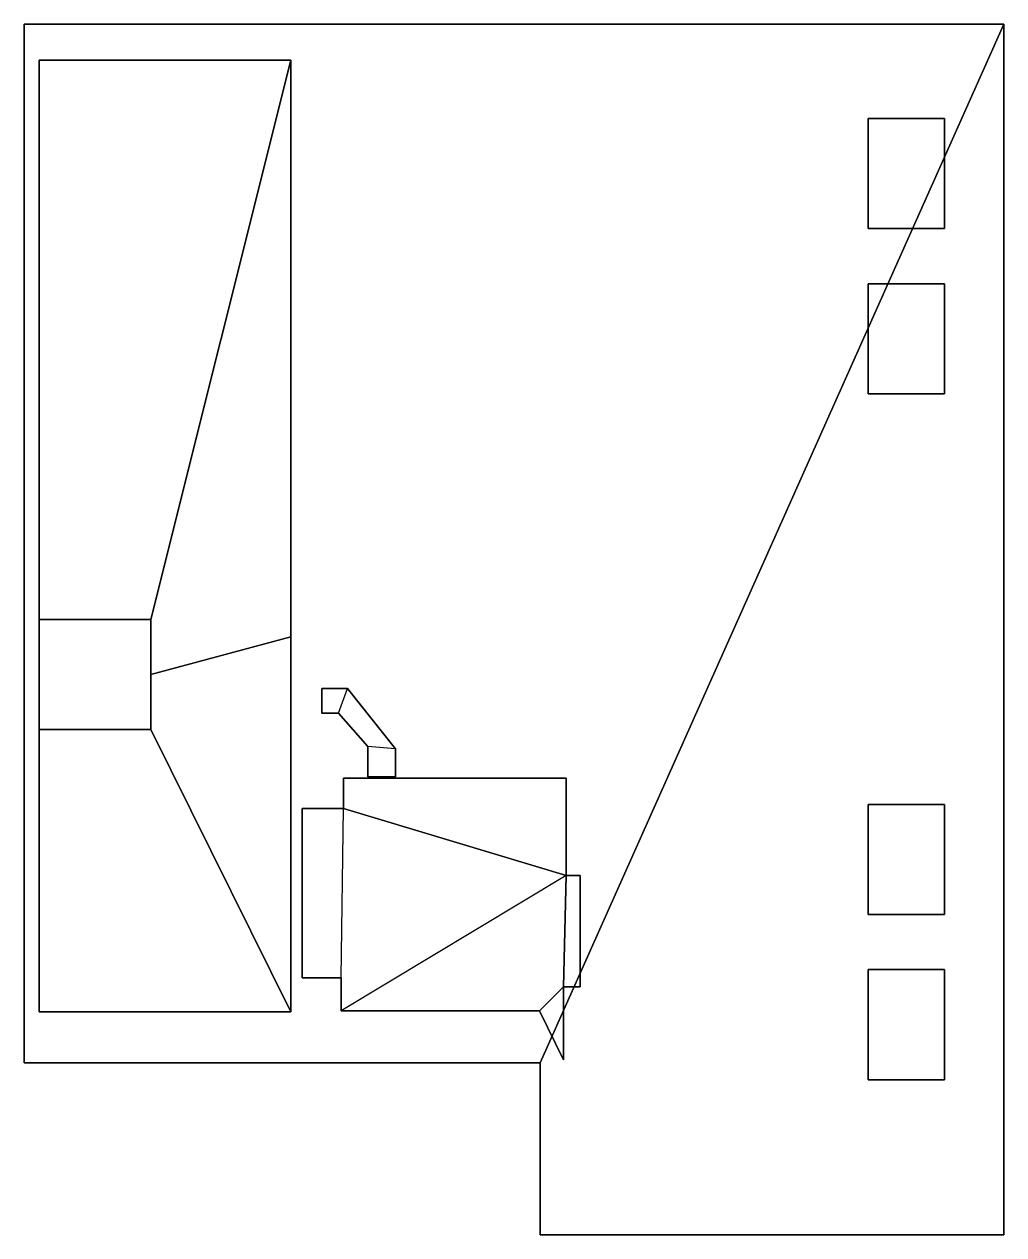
# Model space of a CAD drawing. Header units: inches. Extents: x 0 to 220, y -59 to 0.
# Drawn here: x 172.2 to 219.7, y -58.8 to 0 of the extents above.
import ezdxf

# ---------------------------------------------------------------- set-up
doc = ezdxf.new("R2010")
doc.units = ezdxf.units.IN
doc.header["$MEASUREMENT"] = 0
doc.layers.add('ACESSORIOS', color=254, linetype='CONTINUOUS')
doc.layers.add('ES', color=251, linetype='CONTINUOUS')

msp = doc.modelspace()

# ---------------------------------------------------------------- linework, layer by layer
at = {"layer": 'ACESSORIOS'}
for points in [[(197.238, -50.409, 0.753), (172.215, -50.409, 0.753), (172.215, 0, 0.753), (219.723, 0, 0.753)], [(197.238, -50.409), (172.215, -50.409), (172.215, 0), (219.723, 0)], [(172.215, -50.409, 0.753), (172.215, 0, 0.753), (172.215, 0), (172.215, -50.409)], [(172.215, 0), (219.723, 0), (219.723, 0, 0.753), (172.215, 0, 0.753)], [(197.238, -50.409, 0.753), (219.723, 0, 0.753), (219.723, -58.75, 0.753), (197.238, -58.75, 0.753)], [(197.238, -50.409), (219.723, 0), (219.723, -58.75), (197.238, -58.75)], [(219.723, -58.75), (219.723, 0), (219.723, 0, 0.753), (219.723, -58.75, 0.753)], [(213.148, -9.918, 2.259), (213.148, -4.578, 2.259), (213.148, -4.578, 0.753), (213.148, -9.918, 0.753)], [(213.148, -4.578, 0.753), (216.845, -4.578, 0.753), (216.845, -4.578, 2.259), (213.148, -4.578, 2.259)], [(216.845, -9.918, 2.259), (216.845, -4.578, 2.259), (213.148, -4.578, 2.259), (213.148, -9.918, 2.259)], [(213.148, -9.918, 0.753), (216.845, -9.918, 0.753), (216.845, -4.578, 0.753), (213.148, -4.578, 0.753)], [(216.845, -9.918, 2.259), (216.845, -4.578, 2.259), (216.845, -4.578, 0.753), (216.845, -9.918, 0.753)], [(216.845, -9.918, 0.753), (213.148, -9.918, 0.753), (213.148, -9.918, 2.259), (216.845, -9.918, 2.259)], [(213.148, -17.933, 2.259), (213.148, -12.592, 2.259), (213.148, -12.592, 0.753), (213.148, -17.933, 0.753)], [(213.148, -12.592, 0.753), (216.845, -12.592, 0.753), (216.845, -12.592, 2.259), (213.148, -12.592, 2.259)], [(213.148, -12.592, 2.259), (216.845, -12.592, 2.259), (216.845, -17.933, 2.259), (213.148, -17.933, 2.259)], [(213.148, -17.933, 0.753), (216.845, -17.933, 0.753), (216.845, -12.592, 0.753), (213.148, -12.592, 0.753)], [(216.845, -17.933, 2.259), (216.845, -12.592, 2.259), (216.845, -12.592, 0.753), (216.845, -17.933, 0.753)], [(216.845, -17.933, 0.753), (213.148, -17.933, 0.753), (213.148, -17.933, 2.259), (216.845, -17.933, 2.259)], [(186.657, -32.24, 17.133), (186.657, -32.24, 0.753), (186.657, -33.439, 0.753), (186.657, -33.439, 17.133)], [(186.657, -32.24, 0.753), (187.888, -32.24, 0.753), (187.888, -32.24, 17.133), (186.657, -32.24, 17.133)], [(187.459, -33.439, 0.753), (187.888, -32.24, 0.753), (186.657, -32.24, 0.753), (186.657, -33.439, 0.753)], [(187.459, -33.439, 17.133), (187.888, -32.24, 17.133), (186.657, -32.24, 17.133), (186.657, -33.439, 17.133)], [(187.459, -33.439, 0.753), (187.888, -32.24, 0.753), (190.216, -35.164, 0.753), (188.883, -35.053, 0.753)], [(187.459, -33.439, 17.133), (187.888, -32.24, 17.133), (190.216, -35.164, 17.133), (188.883, -35.053, 17.133)], [(187.888, -32.24, 17.133), (190.216, -35.164, 17.133), (190.216, -35.164, 0.753), (187.888, -32.24, 0.753)], [(186.657, -33.439, 17.133), (187.459, -33.439, 17.133), (187.459, -33.439, 0.753), (186.657, -33.439, 0.753)], [(187.459, -33.439, 0.753), (188.883, -35.053, 0.753), (188.883, -35.053, 17.133), (187.459, -33.439, 17.133)], [(188.883, -35.053, 17.133), (188.883, -35.053, 0.753), (188.883, -36.526, 0.753), (188.883, -36.526, 17.133)], [(190.216, -36.526, 0.753), (190.216, -35.164, 0.753), (188.883, -35.053, 0.753), (188.883, -36.526, 0.753)], [(190.216, -36.526, 17.133), (190.216, -35.164, 17.133), (188.883, -35.053, 17.133), (188.883, -36.526, 17.133)], [(190.216, -35.164, 17.133), (190.216, -35.164, 0.753), (190.216, -36.526, 0.753), (190.216, -36.526, 17.133)], [(190.216, -36.526, 17.133), (188.883, -36.526, 17.133), (188.883, -36.526, 0.753), (190.216, -36.526, 0.753)], [(216.845, -43.208, 2.259), (216.845, -37.867, 2.259), (213.148, -37.867, 2.259), (213.148, -43.208, 2.259)], [(216.845, -43.208, 0.753), (216.845, -37.867, 0.753), (213.148, -37.867, 0.753), (213.148, -43.208, 0.753)], [(213.148, -43.208, 2.259), (213.148, -37.867, 2.259), (213.148, -37.867, 0.753), (213.148, -43.208, 0.753)], [(213.148, -37.867, 0.753), (216.845, -37.867, 0.753), (216.845, -37.867, 2.259), (213.148, -37.867, 2.259)], [(216.845, -43.208, 2.259), (216.845, -37.867, 2.259), (216.845, -37.867, 0.753), (216.845, -43.208, 0.753)], [(216.845, -43.208, 0.753), (213.148, -43.208, 0.753), (213.148, -43.208, 2.259), (216.845, -43.208, 2.259)], [(216.845, -51.222, 2.259), (216.845, -45.881, 2.259), (213.148, -45.881, 2.259), (213.148, -51.222, 2.259)], [(216.845, -51.222, 0.753), (216.845, -45.881, 0.753), (213.148, -45.881, 0.753), (213.148, -51.222, 0.753)], [(213.148, -51.222, 2.259), (213.148, -45.881, 2.259), (213.148, -45.881, 0.753), (213.148, -51.222, 0.753)], [(213.148, -45.881, 0.753), (216.845, -45.881, 0.753), (216.845, -45.881, 2.259), (213.148, -45.881, 2.259)], [(216.845, -51.222, 2.259), (216.845, -45.881, 2.259), (216.845, -45.881, 0.753), (216.845, -51.222, 0.753)], [(197.238, -50.409), (172.215, -50.409), (172.215, -50.409, 0.753), (197.238, -50.409, 0.753)], [(197.238, -50.409), (197.238, -50.409, 0.753), (197.238, -58.75, 0.753), (197.238, -58.75)], [(216.845, -51.222, 0.753), (213.148, -51.222, 0.753), (213.148, -51.222, 2.259), (216.845, -51.222, 2.259)], [(197.238, -58.75), (219.723, -58.75), (219.723, -58.75, 0.753), (197.238, -58.75, 0.753)]]:
    msp.add_3dface(points, dxfattribs=at)
at = {"layer": 'ES'}
for p, q in [((172.942, -34.228, 0.753), (178.359, -34.228, 0.753)), ((198.497, -36.585, 0.753), (187.704, -36.585, 0.753)), ((198.497, -41.315, 0.753), (198.497, -36.585, 0.753))]:
    msp.add_line(p, q, dxfattribs=at)
for points in [[(185.145, -47.938, 17.133), (185.145, -1.744, 17.133), (172.942, -1.744, 17.133), (172.942, -47.938, 17.133)], [(172.942, -28.887, 17.133), (172.942, -1.744, 17.133), (172.942, -1.744, 0.753), (172.942, -28.887, 0.753)], [(185.145, -1.744, 17.133), (185.145, -1.744, 0.753), (172.942, -1.744, 0.753), (172.942, -1.744, 17.133)], [(172.942, -28.887, 0.753), (178.359, -28.887, 0.753), (185.145, -1.744, 0.753), (172.942, -1.744, 0.753)], [(178.359, -31.557, 0.753), (185.145, -29.736, 0.753), (185.145, -1.744, 0.753), (178.359, -28.887, 0.753)], [(185.145, -47.938, 0.753), (185.145, -1.744, 0.753), (185.145, -1.744, 17.133), (185.145, -47.938, 17.133)], [(172.942, -34.228, 9.288), (172.942, -34.228, 17.133), (172.942, -28.887, 17.133), (172.942, -28.887, 9.288)], [(172.942, -28.887, 0.753), (178.359, -28.887, 0.753), (178.359, -28.887, 9.288), (172.942, -28.887, 9.288)], [(172.942, -34.228, 9.288), (178.359, -34.228, 9.288), (178.359, -28.887, 9.288), (172.942, -28.887, 9.288)], [(178.359, -34.228, 0.753), (178.359, -28.887, 0.753), (178.359, -28.887, 9.288), (178.359, -34.228, 9.288)], [(178.359, -31.557, 0.753), (178.359, -34.228, 0.753), (185.145, -47.938, 0.753), (185.145, -29.736, 0.753)], [(172.942, -47.938, 17.133), (172.942, -34.228, 17.133), (172.942, -34.228, 0.753), (172.942, -47.938, 0.753)], [(172.942, -34.228, 0.753), (178.359, -34.228, 0.753), (178.359, -34.228, 9.288), (172.942, -34.228, 9.288)], [(172.942, -34.228, 0.753), (172.942, -47.938, 0.753), (185.145, -47.938, 0.753), (178.359, -34.228, 0.753)], [(187.704, -38.056, 17.133), (187.704, -38.056, 0.753), (187.704, -36.585, 0.753), (187.704, -36.585, 17.133)], [(198.497, -36.585, 17.133), (187.704, -36.585, 17.133), (187.704, -36.585, 0.753), (198.497, -36.585, 0.753)], [(187.704, -38.056, 17.133), (187.704, -36.585, 17.133), (198.497, -36.585, 17.133), (198.497, -41.315, 17.133)], [(187.704, -38.056, 0.753), (187.704, -36.585, 0.753), (198.497, -36.585, 0.753), (198.497, -41.315, 0.753)], [(198.497, -41.315, 0.753), (198.497, -36.585, 0.753), (198.497, -36.585, 17.133), (198.497, -41.315, 17.133)], [(187.704, -38.056, 17.133), (185.701, -38.056, 17.133), (185.701, -38.056, 0.753), (187.704, -38.056, 0.753)], [(185.701, -38.056, 0.753), (185.701, -46.274, 0.753), (185.701, -46.274, 17.133), (185.701, -38.056, 17.133)], [(187.704, -38.056, 17.133), (185.701, -38.056, 17.133), (185.701, -46.274, 17.133), (187.582, -46.274, 17.133)], [(187.704, -38.056, 0.753), (185.701, -38.056, 0.753), (185.701, -46.274, 0.753), (187.582, -46.274, 0.753)], [(187.582, -47.88, 17.133), (187.582, -46.274, 17.133), (187.704, -38.056, 17.133), (198.497, -41.315, 17.133)], [(187.582, -47.88, 0.753), (187.582, -46.274, 0.753), (187.704, -38.056, 0.753), (198.497, -41.315, 0.753)], [(187.582, -47.88, 17.133), (197.207, -47.88, 17.133), (198.377, -46.709, 17.133), (198.497, -41.315, 17.133)], [(187.582, -47.88, 0.753), (197.207, -47.88, 0.753), (198.377, -46.709, 0.753), (198.497, -41.315, 0.753)], [(198.377, -46.709, 17.133), (199.185, -46.709, 17.133), (199.185, -41.315, 17.133), (198.497, -41.315, 17.133)], [(198.377, -46.709, 0.753), (199.185, -46.709, 0.753), (199.185, -41.315, 0.753), (198.497, -41.315, 0.753)], [(199.185, -41.315, 17.133), (198.497, -41.315, 17.133), (198.497, -41.315, 0.753), (199.185, -41.315, 0.753)], [(199.185, -46.709, 17.133), (199.185, -46.709, 0.753), (199.185, -41.315, 0.753), (199.185, -41.315, 17.133)], [(185.701, -46.274, 17.133), (187.582, -46.274, 17.133), (187.582, -46.274, 0.753), (185.701, -46.274, 0.753)], [(187.582, -46.274, 0.753), (187.582, -47.88, 0.753), (187.582, -47.88, 17.133), (187.582, -46.274, 17.133)], [(197.207, -47.88, 17.133), (198.377, -50.255, 17.133), (198.377, -46.709, 17.133)], [(197.207, -47.88, 0.753), (198.377, -50.255, 0.753), (198.377, -46.709, 0.753)], [(198.377, -46.709, 0.753), (198.377, -46.709, 17.133), (198.377, -50.255, 17.133), (198.377, -50.255, 0.753)], [(198.377, -46.709, 0.753), (198.377, -46.709, 17.133), (199.185, -46.709, 17.133), (199.185, -46.709, 0.753)], [(185.145, -47.938, 0.753), (185.145, -47.938, 17.133), (172.942, -47.938, 17.133), (172.942, -47.938, 0.753)], [(187.582, -47.88, 17.133), (187.582, -47.88, 0.753), (197.207, -47.88, 0.753), (197.207, -47.88, 17.133)], [(197.207, -47.88, 17.133), (198.377, -50.255, 17.133), (198.377, -50.255, 0.753), (197.207, -47.88, 0.753)]]:
    msp.add_3dface(points, dxfattribs=at)

doc.saveas('drawing.dxf')
